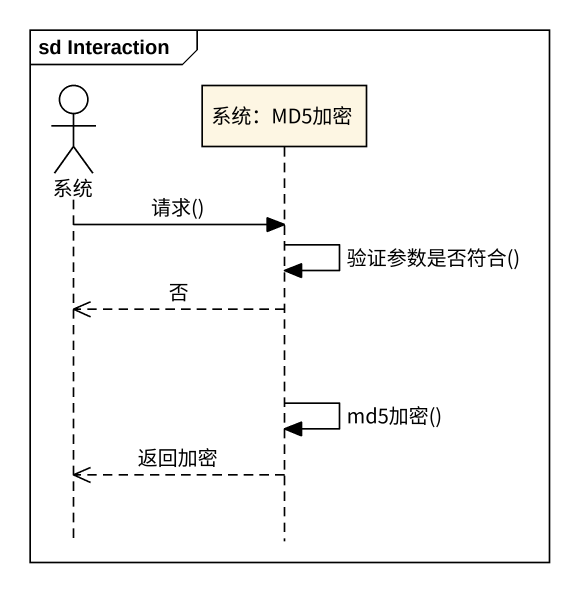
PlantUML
@startuml
mainframe sd Interaction
hide footbox
actor 系统
participant "系统：MD5加密" as 系统_MD5加密

系统 -> 系统_MD5加密 : 请求()
系统_MD5加密 -> 系统_MD5加密 : 验证参数是否符合()
系统_MD5加密 -->> 系统 : 否
系统_MD5加密 -> 系统_MD5加密 : md5加密()
系统_MD5加密 -->> 系统 : 返回加密
@enduml
